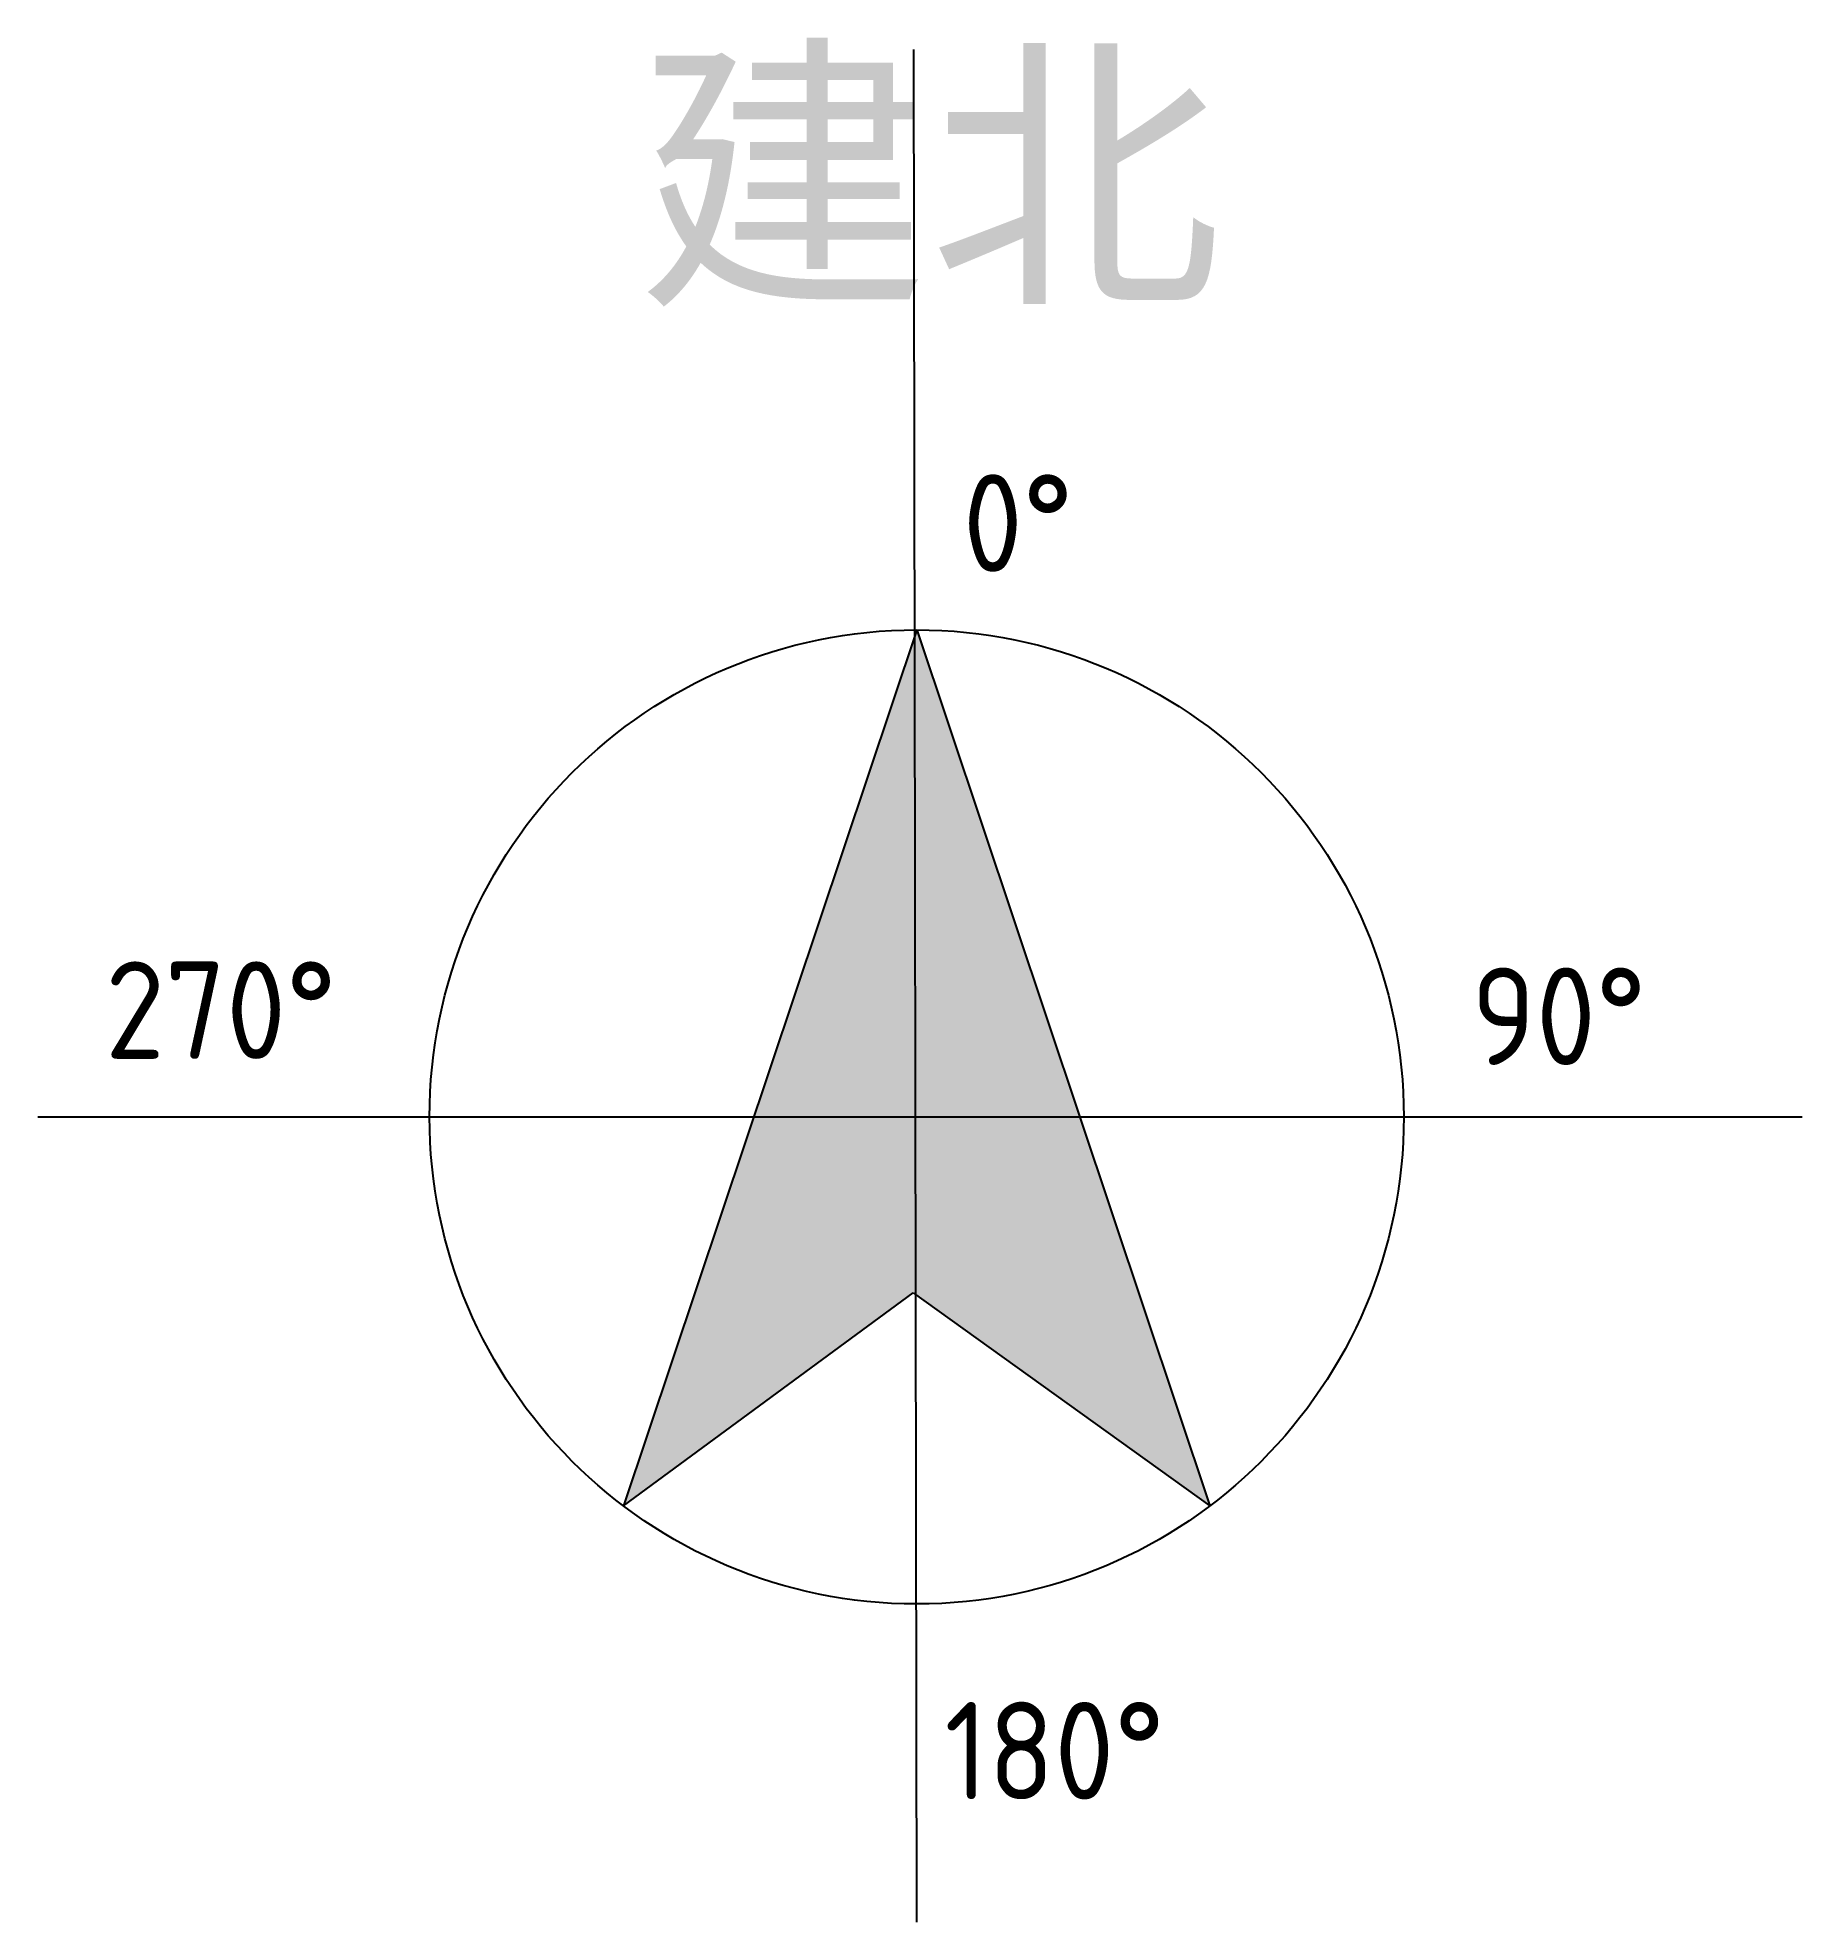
# Model space of a CAD drawing. Extents: x -22.6 to 22.7, y -33.2 to 15.2.
import ezdxf

# ---------------------------------------------------------------- set-up
doc = ezdxf.new("R2010")
doc.units = 0
doc.header["$MEASUREMENT"] = 0
doc.layers.get('0').update_dxf_attribs({"linetype": 'CONTINUOUS'})
doc.styles.get("Standard").update_dxf_attribs({"font": 'ISOCP'})

# ---------------------------------------------------------------- blocks, each defined once
blk = doc.blocks.new('A$C16201EB8')
at = {"insert": (0.304, 7.656), "char_height": 5.5, "attachment_point": 1}
for width in [33.77242, 28.36688]:
    blk.add_mtext('\\f仿宋_GB2312|b0|i0|c134|p49;建北', dxfattribs=dict(at, width=width))

msp = doc.modelspace()

# ---------------------------------------------------------------- hatches: boundary and pattern name
msp.add_hatch(color=256).paths.add_polyline_path([(0, 0), (-7.525, -22.481), (-0.091, -17.015), (7.525, -22.481)])

# ---------------------------------------------------------------- linework, layer by layer
for p, q in [((0, -33.17), (-0.072, 14.896)), ((0, 0), (-7.525, -22.481)), ((0, 0), (7.525, -22.481)), ((-22.555, -12.5), (22.726, -12.5)), ((-7.525, -22.481), (-0.091, -17.015)), ((-0.091, -17.015), (7.525, -22.481))]:
    msp.add_line(p, q)
msp.add_circle((0, -12.5), 12.5)

# ---------------------------------------------------------------- block references
msp.add_blockref('A$C16201EB8', (-7.483, 6.741))

# ---------------------------------------------------------------- texts
at = {"char_height": 2.5, "attachment_point": 1}
for s, insert, width in [('0%%d', (1.186, 3.993), 4.874), ('270%%d', (-20.825, -8.509), 8.17571), ('90%%d', (14.236, -8.666), 4.874), ('180%%d', (0.714, -27.515), 6.60343)]:
    msp.add_mtext(s, dxfattribs=dict(at, insert=insert, width=width))

doc.saveas('drawing.dxf')
